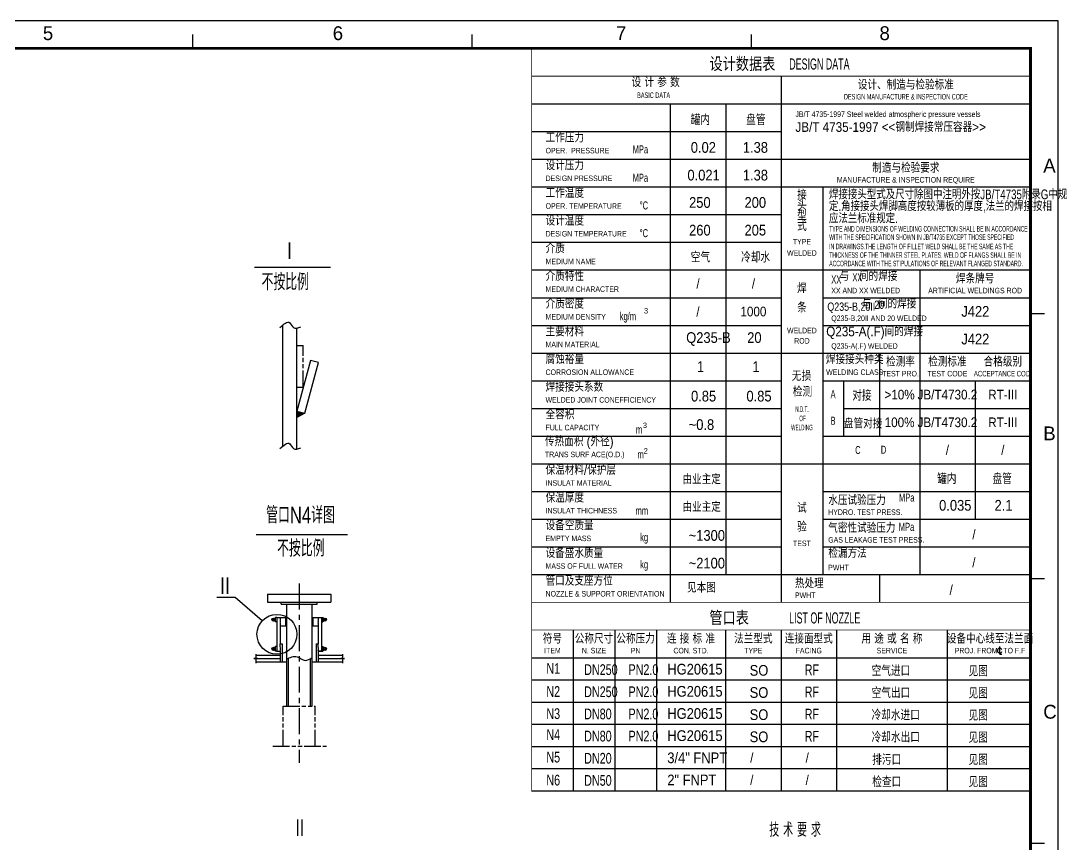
# Model space of a CAD drawing. Extents: x 26147 to 34557, y 133271 to 139211.
# Drawn here: x 30813 to 34557, y 136238 to 139211 of the extents above; entities that cross this region are included whole.
import ezdxf
from ezdxf.enums import TextEntityAlignment as Align

# ---------------------------------------------------------------- set-up
doc = ezdxf.new("R2010")
doc.units = 0
doc.header["$LTSCALE"] = 250
doc.header["$MEASUREMENT"] = 0
doc.header["$PDMODE"] = 1
doc.linetypes.add('ACAD_ISO09W100', pattern=[45, 24, -3, 6, -3, 6, -3])
doc.linetypes.add('CENTER', pattern=[2, 1.25, -0.25, 0.25, -0.25])
doc.layers.get('0').update_dxf_attribs({"linetype": 'CONTINUOUS'})
for name, color, linetype in [('1', 2, 'CONTINUOUS'), ('2', 1, 'CONTINUOUS'), ('4', 2, 'CENTER')]:
    doc.layers.add(name, color=color, linetype=linetype)
doc.styles.add('HZ', font='mon.shx', dxfattribs={"width": 0.75, "bigfont": 'fsd.shx'})
doc.styles.get("Standard").update_dxf_attribs({"font": 'MON', "width": 0.75, "bigfont": 'HZTXT1'})
doc.styles.add('STYLE1', font='mon.shx', dxfattribs={"width": 0.75, "height": 0.4, "bigfont": 'fsd.shx'})

msp = doc.modelspace()

# ---------------------------------------------------------------- hatches: boundary and pattern name
at = {"layer": '1'}
msp.add_hatch(color=256, dxfattribs=at).paths.add_polyline_path([(31809, 137778.2), (31837.9, 137793.7), (31809, 137801.5)])

# ---------------------------------------------------------------- linework, layer by layer
for p, q in [((34556.8, 139211.2), (26146.8, 139211.2)), ((34556.8, 133271.2), (34556.8, 139211.2)), ((31434.3, 139111.2), (31434.3, 139161.2)), ((31434.3, 139111.2), (31434.3, 139161.2)), ((32441.8, 139111.2), (32441.8, 139161.2)), ((33449.3, 139111.2), (33449.3, 139161.2)), ((33556.8, 139011.2), (33556.8, 137111.2)), ((32656.8, 138911.2), (34456.8, 138911.2)), ((33156.8, 138911.2), (33156.8, 137111.2)), ((33356.8, 138911.2), (33356.8, 137211.2)), ((32656.8, 138811.2), (33556.8, 138811.2)), ((32656.8, 138711.2), (34456.8, 138711.2)), ((32656.8, 138611.2), (34456.8, 138611.2)), ((33706.8, 138611.2), (33706.8, 137211.2)), ((32656.8, 138511.2), (33556.8, 138511.2)), ((32656.8, 138411.2), (33556.8, 138411.2)), ((32656.8, 138311.2), (34456.8, 138311.2)), ((34056.8, 138311.2), (34056.8, 137211.2)), ((32656.8, 138211.2), (33556.8, 138211.2)), ((33706.8, 138211.2), (34456.8, 138211.2)), ((34456.8, 138154.5), (34506.8, 138154.5)), ((32656.8, 138111.2), (33556.8, 138111.2)), ((33706.8, 138111.2), (34456.8, 138111.2)), ((32656.8, 138011.2), (33556.8, 138011.2)), ((33556.8, 138011.2), (34456.8, 138011.2)), ((33911.8, 138011.2), (33911.8, 137711.2)), ((32656.8, 137911.2), (33556.8, 137911.2)), ((33706.8, 137911.2), (34456.8, 137911.2)), ((33706.8, 137911.2), (34456.8, 137911.2)), ((33781.8, 137911.2), (33781.8, 137711.2)), ((34256.8, 137911.2), (34256.8, 137411.2)), ((32656.8, 137811.2), (33556.8, 137811.2)), ((33781.8, 137811.2), (34456.8, 137811.2)), ((32656.8, 137711.2), (33556.8, 137711.2)), ((33706.8, 137711.2), (34456.8, 137711.2)), ((32656.8, 137611.2), (33556.8, 137611.2)), ((33556.8, 137611.2), (34456.8, 137611.2)), ((32656.8, 137511.2), (33556.8, 137511.2)), ((33706.8, 137511.2), (34456.8, 137511.2)), ((32656.8, 137411.2), (33556.8, 137411.2)), ((33706.8, 137411.2), (34456.8, 137411.2)), ((32656.8, 137311.2), (33556.8, 137311.2)), ((33706.8, 137311.2), (34456.8, 137311.2)), ((32656.8, 137211.2), (34456.8, 137211.2)), ((33911.8, 137211.2), (33911.8, 137111.2)), ((34456.8, 137197.8), (34506.8, 137197.8)), ((32806.5, 137011.2), (32806.5, 136431.2)), ((32956.5, 137011.2), (32956.5, 136431.2)), ((33106.5, 137011.2), (33106.5, 136431.2)), ((33356.5, 137011.2), (33356.5, 136431.2)), ((33556.5, 137011.2), (33556.5, 136431.2)), ((33756.5, 137011.2), (33756.5, 136431.2)), ((34156.5, 137011.2), (34156.5, 136431.2)), ((34345.9, 136924.1), (34345.9, 136951.5)), ((34345.9, 136924.1), (34353.2, 136924.1)), ((32656.5, 136911.2), (34456.5, 136911.2)), ((32656.5, 136831.2), (34456.5, 136831.2)), ((32656.5, 136751.2), (34456.5, 136751.2)), ((32656.5, 136671.2), (34456.5, 136671.2)), ((32656.5, 136591.2), (34456.5, 136591.2)), ((32656.5, 136511.2), (34456.5, 136511.2)), ((32656.5, 136431.2), (34456.5, 136431.2)), ((34456.8, 136241.2), (34506.8, 136241.2))]:
    msp.add_line(p, q)
at = {"const_width": 10}
msp.add_lwpolyline([(26396.8, 133371.2), (34456.8, 133371.2), (34456.8, 139111.2), (26396.8, 139111.2)], close=True, dxfattribs=at)
at = {"const_width": 2.9}
for points in [[(32656.8, 139111.2), (34456.8, 139111.2)], [(32656.8, 139111.2), (32656.8, 137111.2)], [(34456.8, 139111.2), (34456.8, 137111.2)], [(32656.8, 139011.2), (34456.8, 139011.2)], [(32656.5, 137111.2), (34456.5, 137111.2)], [(32656.5, 137111.2), (32656.5, 136431.2)], [(32656.8, 137111.2), (34456.8, 137111.2)], [(34456.5, 137111.2), (34456.5, 136431.2)], [(32656.5, 137011.2), (34456.5, 137011.2)]]:
    msp.add_lwpolyline(points, dxfattribs=at)
msp.add_arc((34345.9, 136936.8), 8.5, 22.8365, 337.1635)
for p in [(31434.3, 139111.2), (32441.8, 139111.2), (33449.3, 139111.2), (34456.8, 138154.5), (34456.8, 137197.8), (34456.8, 136241.2)]:
    msp.add_point(p)
at = {"layer": '1'}
for p, q in [((31656.1, 138321.2), (31931.2, 138321.2)), ((31837.9, 137793.7), (31809, 137778.2)), ((31662.1, 137356), (31992.2, 137356)), ((31587.2, 137128.2), (31521, 137128.2)), ((31683.9, 137044.2), (31587.2, 137128.2)), ((31661, 136924), (31661, 136910.9)), ((31974.4, 136924), (31974.4, 136910.9)), ((31654.5, 136909), (31661, 136907.2)), ((31666.9, 136908.9), (31654.5, 136909)), ((31661, 136910.9), (31666.9, 136908.9)), ((31661, 136907.2), (31661, 136891.5)), ((31974.4, 136910.9), (31968.4, 136908.9)), ((31968.4, 136908.9), (31980.8, 136909)), ((31980.8, 136909), (31974.4, 136907.2)), ((31974.4, 136907.2), (31974.4, 136891.5))]:
    msp.add_line(p, q, dxfattribs=at)
msp.add_circle((31737.3, 136995.8), 72.1, dxfattribs=at)
for points in [[(31748.4, 138103.6), (31783.6, 138121), (31796.9, 138103.2), (31823.4, 138106.1)], [(31748.4, 137666.6), (31783.6, 137684), (31796.9, 137666.2), (31823.4, 137669.1)], [(31772.1, 136906), (31810.5, 136914.6), (31839, 136901.7), (31863.3, 136911.4)]]:
    msp.add_spline(points, degree=3, dxfattribs=at)
at = {"layer": '2'}
for p, q in [((31759, 137675.9), (31759, 138112.8)), ((31809, 137664.4), (31809, 138101.4)), ((31703.7, 137140.4), (31931.7, 137140.4)), ((31703.7, 137140.4), (31703.7, 137111.6)), ((31931.7, 137140.4), (31931.7, 137111.6)), ((31703.7, 137111.6), (31931.7, 137111.6)), ((31752.9, 137104.4), (31752.9, 137111.6)), ((31752.9, 137104.4), (31882.5, 137104.4)), ((31772.1, 137104.4), (31772.1, 136736)), ((31863.3, 137104.4), (31863.3, 136736)), ((31863.3, 137104.4), (31863.3, 136736)), ((31882.5, 137104.4), (31882.5, 137111.6)), ((31730.8, 137051.3), (31719.6, 137048)), ((31731.4, 137049.1), (31720.3, 137045.8)), ((31732.6, 137057), (31729.2, 137053.3)), ((31732.6, 137040.3), (31729.2, 137044)), ((31732.6, 137040.3), (31732.6, 137057)), ((31737.3, 137057), (31732.6, 137057)), ((31737.3, 137040.3), (31732.6, 137040.3)), ((31737.3, 137057), (31772.1, 137057)), ((31737.3, 137057), (31737.3, 136934.6)), ((31749.3, 137057), (31749.3, 137046.2)), ((31749.3, 137046.2), (31750.5, 137045)), ((31749.3, 137043.8), (31750.5, 137045)), ((31749.3, 137043.8), (31749.3, 137039)), ((31749.3, 137043.8), (31749.3, 137039)), ((31749.3, 137039), (31750.5, 137037.8)), ((31749.3, 137036.6), (31750.5, 137037.8)), ((31749.3, 137036.6), (31749.3, 136961)), ((31768.5, 137057), (31768.5, 137025.8)), ((31863.3, 137057), (31898.1, 137057)), ((31866.9, 137057), (31866.9, 137025.8)), ((31886.1, 137046.2), (31884.9, 137045)), ((31886.1, 137043.8), (31884.9, 137045)), ((31886.1, 137039), (31884.9, 137037.8)), ((31886.1, 137036.6), (31884.9, 137037.8)), ((31886.1, 137057), (31886.1, 137046.2)), ((31886.1, 137043.8), (31886.1, 137039)), ((31886.1, 137043.8), (31886.1, 137039)), ((31886.1, 137036.6), (31886.1, 136961)), ((31898.1, 137057), (31898.1, 136934.6)), ((31898.1, 137057), (31902.7, 137057)), ((31898.1, 137040.3), (31902.7, 137040.3)), ((31902.7, 137040.3), (31902.7, 137057)), ((31902.7, 137057), (31906.2, 137053.3)), ((31902.7, 137040.3), (31906.2, 137044)), ((31903.9, 137049.1), (31915, 137045.8)), ((31904.5, 137051.3), (31915.7, 137048)), ((31749.3, 137025.8), (31772.1, 137025.8)), ((31863.3, 137025.8), (31886.1, 137025.8)), ((31749.3, 136950.2), (31749.3, 136961)), ((31749.3, 136961), (31756.5, 136961)), ((31756.5, 136961), (31756.5, 136896.2)), ((31878.9, 136961), (31886.1, 136961)), ((31878.9, 136961), (31878.9, 136896.2)), ((31886.1, 136950.2), (31886.1, 136961)), ((31661, 136920.2), (31749.3, 136920.2)), ((31730.8, 136945.6), (31719.6, 136942.3)), ((31731.4, 136943.3), (31720.3, 136940.1)), ((31732.6, 136951.3), (31729.2, 136947.6)), ((31732.6, 136934.6), (31729.2, 136938.3)), ((31737.3, 136951.3), (31732.6, 136951.3)), ((31732.6, 136934.6), (31732.6, 136951.3)), ((31737.3, 136934.6), (31732.6, 136934.6)), ((31737.3, 136934.6), (31749.3, 136934.6)), ((31749.3, 136950.2), (31750.5, 136949)), ((31749.3, 136947.8), (31750.5, 136949)), ((31749.3, 136947.8), (31749.3, 136938.2)), ((31749.3, 136938.2), (31750.5, 136937)), ((31749.3, 136935.8), (31750.5, 136937)), ((31749.3, 136935.8), (31749.3, 136896.2)), ((31886.1, 136950.2), (31884.9, 136949)), ((31886.1, 136947.8), (31884.9, 136949)), ((31886.1, 136938.2), (31884.9, 136937)), ((31886.1, 136935.8), (31884.9, 136937)), ((31886.1, 136947.8), (31886.1, 136938.2)), ((31886.1, 136935.8), (31886.1, 136896.2)), ((31898.1, 136934.6), (31886.1, 136934.6)), ((31886.1, 136934.6), (31898.1, 136934.6)), ((31886.1, 136920.2), (31974.4, 136920.2)), ((31898.1, 136951.3), (31902.7, 136951.3)), ((31898.1, 136934.6), (31902.7, 136934.6)), ((31902.7, 136951.3), (31906.2, 136947.6)), ((31902.7, 136934.6), (31902.7, 136951.3)), ((31902.7, 136934.6), (31906.2, 136938.3)), ((31903.9, 136943.3), (31915, 136940.1)), ((31904.5, 136945.6), (31915.7, 136942.3)), ((31657.4, 136908.2), (31749.3, 136908.2)), ((31661, 136896.2), (31772.1, 136896.2)), ((31778.1, 136908.8), (31778.1, 136736)), ((31857.3, 136907.7), (31857.3, 136736)), ((31863.3, 136896.2), (31974.4, 136896.2)), ((31886.1, 136908.2), (31977.9, 136908.2))]:
    msp.add_line(p, q, dxfattribs=at)
msp.add_lwpolyline([(31809, 137801.5), (31837.9, 137793.7), (31887.1, 137977.2), (31858.1, 137985)], close=True, dxfattribs=at)
for centre in [(31725.5, 137048.7), (31909.8, 137048.7), (31725.5, 136943), (31909.8, 136943)]:
    msp.add_circle(centre, 5.93, dxfattribs=at)
at = {"layer": '4', "linetype": 'ACAD_ISO09W100', "ltscale": 0.02}
for p, q in [((31809, 138038.7), (31832.3, 138038.7)), ((31809, 137888.7), (31832.3, 137888.7))]:
    msp.add_line(p, q, dxfattribs=at)
at = {"layer": '4', "linetype": 'ACAD_ISO09W100', "ltscale": 0.01}
for p, q in [((31832.3, 137888.7), (31832.3, 138038.7)), ((31759.6, 136736), (31875.8, 136736)), ((31759.6, 136591.4), (31759.6, 136736)), ((31875.8, 136591.4), (31875.8, 136736)), ((31723.1, 136591.4), (31916.6, 136591.4))]:
    msp.add_line(p, q, dxfattribs=at)
at = {"layer": '4', "ltscale": 0.3}
msp.add_line((31817.7, 137178.9), (31817.7, 136531.7), dxfattribs=at)
msp.add_line((31817.7, 137178.9), (31817.7, 136531.7), dxfattribs=at)

# ---------------------------------------------------------------- texts
for s, p in [('5', (30892.8, 139141.2)), ('6', (31938.8, 139141.2)), ('7', (32960.8, 139141.2)), ('8', (33911.8, 139141.2)), ('A', (34502.8, 138663.2)), ('B', (34502.8, 137696.2)), ('C', (34502.8, 136691.2))]:
    msp.add_text(s, height=50).set_placement(p)
at = {"style": 'STYLE1'}
for s, p in [('设计数据表', (33298.3, 139029.2)), ('管口表', (33298, 137029.2))]:
    msp.add_text(s, height=50, dxfattribs=at).set_placement(p)
for s, height, width, p in [('DESIGN DATA', 40, 0.6, (33586.1, 139034.9)), ('JB/T 4735-1997 Steel welded atmospheric pressure vessels', 20, 0.75, (33608.5, 138863.8)), ('TYPE AND DIMENSIONS OF WELDING CONNECTION SHALL BE IN ACCORDANCE', 20, 0.55, (33730.3, 138449.8)), ('WITH THE SPECIFICATION SHOWN IN JB/T4735 EXCEPT THOSE SPECIFIED ', 20, 0.55, (33730.3, 138419.9)), ('THICKNESS OF THE THINNER STEEL PLATES. WELD OF FLANGS SHALL BE IN ', 20, 0.55, (33730.3, 138355.2)), ('IN DRAWINGS.THE LENGTH OF FILLET WELD SHALL BE THE SAME AS THE ', 20, 0.55, (33730.3, 138386.3)), ('ACCORDANCE WITH THE STIPULATIONS OF RELEVANT FLANGED STANDARD.', 20, 0.55, (33730.3, 138324.7)), ('XX', 29.03, 0.7, (33737.8, 138262.3)), ('XX AND XX WELDED', 20, 0.75, (33737.8, 138226.9)), ('kg/m', 29.03, 0.7, (32974.4, 138130)), ('Q235-B,20II AND 20 WELDED', 20, 0.75, (33737.8, 138126.9)), ('Q235-A(.F) WELDED', 20, 0.75, (33737.8, 138026.9)), ('m', 29, 0.7, (33033, 137720.7)), ('C', 29, 0.7, (33824.1, 137646.6)), ('D', 29, 0.7, (33916.7, 137647.8)), ('MPa', 29.03, 0.7, (33982, 137475.1)), ('HYDRO. TEST PRESS.', 20, 0.75, (33726.8, 137426.9)), ('MPa', 29.03, 0.7, (33981.3, 137369.3)), ('GAS LEAKAGE TEST PRESS.', 20, 0.75, (33726.8, 137326.9)), ('PWHT', 20, 0.75, (33726.8, 137226.9)), ('PWHT', 20, 0.75, (33606.8, 137126.9)), ('LIST OF NOZZLE', 40, 0.6, (33585.8, 137034.9))]:
    msp.add_text(s, height=height, dxfattribs=dict(width=width)).set_placement(p)
for s, height, width, p in [('设 计 参 数', 35, 0.9, (33017.1, 138961.2)), ('工作压力', 35, 0.9, (32706.8, 138761.2)), ('设计压力', 35, 0.9, (32706.8, 138661.2)), ('工作温度', 35, 0.9, (32706.8, 138561.2)), ('设计温度', 35, 0.9, (32706.8, 138461.2)), ('介质', 35, 0.9, (32706.8, 138361.2)), ('介质特性', 35, 0.9, (32706.8, 138261.2)), ('  与   间的焊接', 35, 0.9, (33744.6, 138261.2)), ('介质密度', 35, 0.9, (32706.8, 138161.2)), ('  与  间的焊接', 35, 0.9, (33824.5, 138161.7)), ('20', 30, 0.8, (33892.9, 138161.7)), ('主要材料', 35, 0.9, (32706.8, 138061.2)), ('  Q235-A(.F)间的焊接', 35, 0.9, (33696.2, 138061.2)), ('腐蚀裕量', 35, 0.9, (32706.8, 137961.2)), ('焊接接头种类', 35, 0.9, (33718.4, 137961.2)), ('焊接接头系数', 35, 0.9, (32706.8, 137861.2)), ('全容积', 35, 0.9, (32706.8, 137761.2)), ('传热面积 (外径)', 35, 0.9, (32704.6, 137664.3)), ('保温材料/保护层', 35, 0.9, (32706.8, 137561.2)), ('保温厚度', 35, 0.9, (32706.8, 137461.2)), ('设备空质量', 35, 0.9, (32706.8, 137361.2)), ('设备盛水质量', 35, 0.9, (32706.8, 137261.2)), ('检漏方法', 35, 0.9, (33727.1, 137261.2)), ('管口及支座方位', 35, 0.9, (32706.8, 137161.2))]:
    msp.add_text(s, height=height, dxfattribs=dict(at, width=width)).set_placement(p, align=Align.BOTTOM_LEFT)
at = {"style": 'STYLE1', "width": 0.9}
for s, p in [('设计、制造与检验标准', (34006.8, 138962.5)), ('制造与检验要求', (34006.8, 138662.5)), ('接', (33631.8, 138565.1)), ('头', (33631.8, 138526.5)), ('型', (33631.8, 138490.3)), ('式', (33631.8, 138452.4)), ('焊条牌号', (34256.8, 138262.6)), ('/', (33256.8, 138243.7)), ('/', (33456.8, 138243.7)), ('焊', (33631.8, 138227.7)), ('条', (33631.8, 138158)), ('/', (33256.8, 138143.7)), ('1000', (33456.8, 138143.7)), ('检测率', (33987.5, 137962.5)), ('检测标准', (34156.8, 137962.5)), ('合格级别', (34356.8, 137962.5)), ('无', (33612.5, 137910.8)), ('损', (33648.4, 137910.8)), ('检', (33616.5, 137854.2)), ('测', (33651.4, 137854.2)), ('>10%', (33984.3, 137843.7)), ('JB/T4730.2', (34156.8, 137843.7)), ('RT-III', (34356.8, 137843.7)), ('100%', (33984.3, 137743.7)), ('JB/T4730.2', (34156.8, 137743.7)), ('RT-III', (34356.8, 137743.7)), ('/', (34156.8, 137643.7)), ('/', (34356.8, 137643.7)), ('试', (33631.8, 137434.6)), ('验', (33631.8, 137366.4)), ('/', (34252.6, 137338.6)), ('/', (34252.6, 137238.6)), ('/', (34170.5, 137138.8)), ('符号', (32731.5, 136962.5)), ('公称尺寸', (32881.5, 136962.5)), ('公称压力', (33031.5, 136962.5)), ('连 接 标 准', (33231.5, 136962.5)), ('法兰型式', (33456.5, 136962.5)), ('连接面型式', (33656.5, 136962.5)), ('用 途 或 名 称', (33956.5, 136962.5)), ('设备中心线至法兰面', (34310.6, 136962.5)), ('/', (33451, 136532.5)), ('/', (33651, 136532.5)), ('/', (33451, 136452.5)), ('/', (33651, 136452.5))]:
    msp.add_text(s, height=35, dxfattribs=at).set_placement(p, align=Align.CENTER)
for s, height, width, p in [('BASIC DATA', 20, 0.6, (33037.1, 138926.2)), ('OPER.  PRESSURE', 20, 0.75, (32706.8, 138726.2, 1754.5)), ('DESIGN PRESSURE', 20, 0.75, (32706.8, 138626.2)), ('OPER. TEMPERATURE', 20, 0.75, (32706.8, 138526.2)), ('DESIGN TEMPERATURE', 20, 0.75, (32706.8, 138426.2)), ('MEDIUM NAME', 20, 0.75, (32706.8, 138326.2)), ('XX', 29.03, 0.7, (33813.9, 138261.2)), ('MEDIUM CHARACTER', 20, 0.75, (32706.8, 138226.2)), ('MEDIUM DENSITY', 20, 0.75, (32706.8, 138126.2)), ('MAIN MATERIAL', 20, 0.75, (32706.8, 138026.2)), ('CORROSION ALLOWANCE', 20, 0.75, (32706.8, 137926.2)), ('WELDING CLASS', 20, 0.75, (33719.3, 137926.2)), ('WELDED JOINT CONEFFICIENCY', 20, 0.75, (32706.8, 137826.2)), ('FULL CAPACITY', 20, 0.75, (32706.8, 137726.2)), ('TRANS SURF ACE(O.D.)', 20, 0.75, (32704.6, 137629.3)), ('INSULAT MATERIAL', 20, 0.75, (32706.8, 137526.2)), ('INSULAT THICHNESS', 20, 0.75, (32706.8, 137426.2)), ('EMPTY MASS', 20, 0.75, (32706.8, 137326.2)), ('MASS OF FULL WATER', 20, 0.75, (32706.8, 137226.2)), ('NOZZLE & SUPPORT ORIENTATION ', 20, 0.75, (32706.8, 137126.2))]:
    msp.add_text(s, height=height, dxfattribs=dict(width=width)).set_placement(p, align=Align.BOTTOM_LEFT)
for s, height, width, p in [('DESIGN MANUFACTURE & INSPECTION CODE', 20, 0.6, (34006.8, 138926.9)), ('MANUFACTURE & INSPECTION REQUIRE', 20, 0.75, (34006.8, 138626.9)), ('TYPE', 20, 0.75, (33631.8, 138403.3)), ('WELDED', 20, 0.75, (33631.8, 138362.6)), ('ARTIFICIAL WELDINGS ROD', 20, 0.75, (34256.8, 138226.9)), ('WELDED', 20, 0.75, (33631.8, 138082.7)), ('ROD', 20, 0.75, (33631.8, 138045.5)), ('TEST PRO.', 20, 0.75, (33987.5, 137926.9)), ('TEST CODE', 20, 0.75, (34156.8, 137926.9)), ('ACCEPTANCE COD.', 20, 0.65, (34356.8, 137926.9)), ('A', 29, 0.7, (33744.3, 137848.4)), ('N.D.T.', 20, 0.5, (33631.8, 137798.8)), (' OF', 20, 0.5, (33631.8, 137765.4)), ('B', 29, 0.7, (33744.3, 137752.3)), ('WELDING', 20, 0.5, (33631.8, 137732.8)), ('TEST', 20, 0.75, (33631.8, 137314.2)), ('ITEM', 20, 0.75, (32731.5, 136926.9)), ('N. SIZE', 20, 0.75, (32881.5, 136926.9)), ('PN', 20, 0.75, (33031.5, 136926.9)), ('CON. STD.', 20, 0.75, (33231.5, 136926.9)), ('TYPE', 20, 0.75, (33456.5, 136926.9)), ('FACING', 20, 0.75, (33656.5, 136926.9)), ('SERVICE', 20, 0.75, (33956.5, 136926.9)), ('PROJ. FROM   TO F.F', 20, 0.75, (34310.6, 136926.9))]:
    msp.add_text(s, height=height, dxfattribs=dict(width=width)).set_placement(p, align=Align.CENTER)
at = {"style": 'STYLE1'}
for s, height, width, p in [('罐内', 38.71, 0.9, (33230.8, 138834.4)), ('盘管', 38.71, 0.9, (33430.8, 138834.4)), ('JB/T 4735-1997 <<钢制焊接常压容器>>', 35, 0.9, (33608.5, 138809.9)), ('0.02', 38.71, 0.9, (33230.8, 138734.4)), ('1.38', 38.71, 0.9, (33418.7, 138734.4)), ('0.021', 38.71, 0.9, (33218.7, 138634.4)), ('1.38', 38.71, 0.9, (33418.7, 138634.4)), ('焊接接头型式及尺寸除图中注明外按JB/T4735附录G中规', 35, 0.75, (33729.4, 138566.7)), ('定.角接接头焊脚高度按较薄板的厚度,法兰的焊接按相', 35, 0.75, (33729.4, 138524.2)), ('应法兰标准规定.', 35, 0.75, (33729.4, 138480.3)), ('空气', 38.71, 0.9, (33230.7, 138338.1)), ('冷却水', 38.71, 0.9, (33412.4, 138338.1)), ('Q235-B,20II', 30, 0.8, (33723.5, 138163.8)), ('J422', 38.71, 0.9, (34207.1, 138142.4)), ('Q235-B', 38.71, 0.9, (33214.3, 138047.8)), ('20', 38.71, 0.9, (33434.4, 138047.8)), ('J422', 38.71, 0.9, (34207.1, 138042.4)), ('1', 38.7, 0.9, (33253, 137942.8)), ('1', 38.7, 0.9, (33453, 137942.8)), ('0.85', 38.71, 0.9, (33231.7, 137836.4)), ('0.85', 38.71, 0.9, (33431.7, 137836.4)), ('对接', 38.71, 0.9, (33813.6, 137839)), ('盘管对接', 35, 0.9, (33783.6, 137739)), ('~0.8', 38.71, 0.9, (33223.3, 137733.5)), ('由业主定', 35, 0.9, (33200.8, 137537.9)), ('罐内', 38.71, 0.9, (34119.9, 137538.2)), ('盘管', 38.71, 0.9, (34319.9, 137538.2)), ('由业主定', 35, 0.9, (33200.8, 137437.9)), ('水压试验压力', 35, 0.9, (33726.8, 137462.5)), ('0.035', 38.71, 0.9, (34126.9, 137442.1)), ('2.1', 38.71, 0.9, (34326.9, 137442.1)), ('气密性试验压力', 35, 0.9, (33726.8, 137362.5)), ('~1300', 38.71, 0.9, (33223.3, 137333.5)), ('~2100', 38.71, 0.9, (33223.3, 137233.5)), ('见本图', 35, 0.9, (33217.4, 137146.5)), ('热处理', 35, 0.9, (33606.8, 137162.5))]:
    msp.add_text(s, height=height, dxfattribs=dict(at, width=width)).set_placement(p)
at = {"width": 0.7}
for s, height, p in [('MPa', 29.03, (33076.8, 138732.2)), ('MPa', 29.03, (33076.8, 138629.8)), ('%%dC', 29.03, (33076.8, 138529.8)), ('%%dC', 29.03, (33076.8, 138429.8)), ('m', 29, (33061.1, 137630.7)), ('mm', 29.03, (33076.8, 137427.6)), ('kg', 29.03, (33076.8, 137331.8)), ('kg', 29.03, (33076.8, 137233.8))]:
    msp.add_text(s, height=height, dxfattribs=at).set_placement(p, align=Align.RIGHT)
at = {"style": 'STYLE1', "width": 0.9}
for s, p in [('250', (33263.6, 138555)), ('200', (33463.6, 138555)), ('260', (33263.6, 138455)), ('205', (33463.6, 138455))]:
    msp.add_text(s, height=38.71, dxfattribs=at).set_placement(p, align=Align.MIDDLE)
at = {"style": 'STYLE1'}
for s, p in [('3', (33076.8, 138154.2)), ('3', (33072.8, 137740.7)), ('2', (33075.9, 137648.4))]:
    msp.add_text(s, height=19.4, dxfattribs=at).set_placement(p, align=Align.RIGHT)
at = {"layer": '1', "width": 0.7}
for s, p in [('I', (31774.8, 138350.5)), ('II', (31804.6, 136267.9))]:
    msp.add_text(s, height=60, dxfattribs=at).set_placement(p)
at = {"layer": '1'}
for s, height, style, width, p in [('不按比例', 60, 'HZ', 0.75, (31682, 138238.2)), ('管口N4详图', 60, 'HZ', 0.75, (31698.5, 137396.3)), ('不按比例', 60, 'HZ', 0.75, (31738, 137276.1)), ('II', 60, 'HZ', 0.8, (31532.6, 137141.1)), ('HG20615', 38.71, 'STYLE1', 0.9, (33146.1, 136850.5)), ('SO', 38.71, 'STYLE1', 0.9, (33443.3, 136846.3)), ('HG20615', 38.71, 'STYLE1', 0.9, (33146.1, 136770.5)), ('SO', 38.71, 'STYLE1', 0.9, (33443.3, 136766.3)), ('HG20615', 38.71, 'STYLE1', 0.9, (33146.1, 136690.5)), ('SO', 38.71, 'STYLE1', 0.9, (33443.3, 136686.3)), ('HG20615', 38.71, 'STYLE1', 0.9, (33146.1, 136610.5)), ('SO', 38.71, 'STYLE1', 0.9, (33443.3, 136606.3)), ('3/4" FNPT', 38.71, 'STYLE1', 0.9, (33146.1, 136530.5)), ('2" FNPT', 38.71, 'STYLE1', 0.9, (33146.1, 136450.5)), ('技 术 要 求', 50.63, 'HZ', 0.75, (33513.8, 136264.9))]:
    msp.add_text(s, height=height, dxfattribs=dict(at, style=style, width=width)).set_placement(p)
at = {"layer": '1', "ltscale": 3, "style": 'STYLE1', "width": 0.75}
for s, p in [('N1', (32709.6, 136853.1)), ('DN250', (32846, 136848.9)), ('PN2.0', (33005.9, 136848.9)), ('RF', (33641.9, 136848.2)), ('空气进口', (33883.3, 136845.2)), ('见图', (34233.2, 136844)), ('N2', (32709.6, 136769.9)), ('DN250', (32846, 136768.9)), ('PN2.0', (33005.9, 136768.9)), ('RF', (33641.9, 136768.2)), ('空气出口', (33883.3, 136765.2)), ('见图', (34233.2, 136764)), ('N3', (32709.6, 136689.9)), ('DN80', (32846, 136688.9)), ('PN2.0', (33005.9, 136688.9)), ('RF', (33641.9, 136688.2)), ('冷却水进口', (33883.3, 136685.2)), ('见图', (34233.2, 136684)), ('N4', (32709.6, 136614.2)), ('DN80', (32846, 136608.9)), ('PN2.0', (33005.9, 136608.9)), ('RF', (33641.9, 136608.2)), ('冷却水出口', (33883.3, 136605.2)), ('见图', (34233.2, 136604)), ('N5', (32709.6, 136532.9)), ('DN20', (32846, 136528.9)), ('排污口', (33885.6, 136524)), ('见图', (34233.2, 136524)), ('N6', (32709.6, 136449.9)), ('DN50', (32846, 136448.9)), ('检查口', (33885.6, 136444)), ('见图', (34233.2, 136444))]:
    msp.add_text(s, height=38.71, dxfattribs=at).set_placement(p)

doc.saveas('drawing.dxf')
